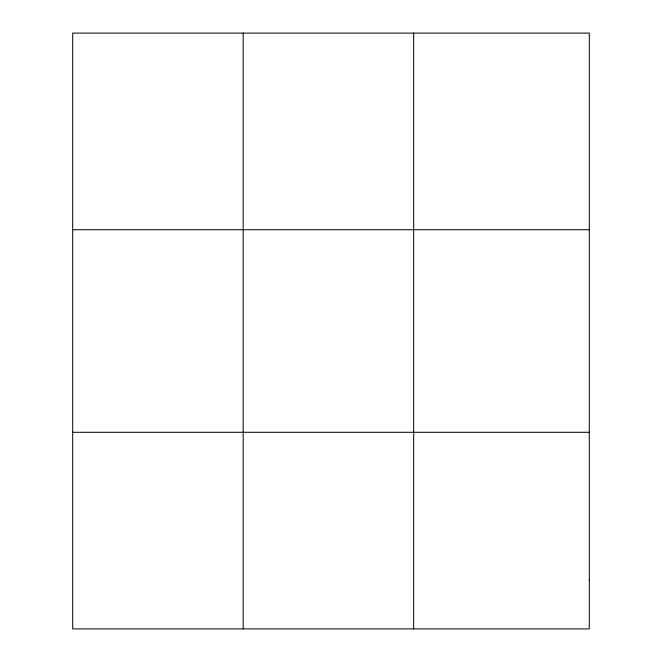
<?xml version="1.0" encoding="UTF-8"?>
<svg xmlns="http://www.w3.org/2000/svg" width="662" height="662" viewBox="0 0 662 662"><rect width="100%" height="100%" fill="white"/><g stroke="black" fill="none" stroke-linecap="round" stroke-linejoin="round"><path stroke-width="0.99" d="M243.177 33.1L243.177 628.9M413.659 33.1L413.659 628.9M72.696 229.714L589.304 229.714M72.696 432.286L589.304 432.286M589.304 579.747L589.304 628.9L72.696 628.9L72.696 33.1L589.304 33.1L589.304 579.747"/></g></svg>
